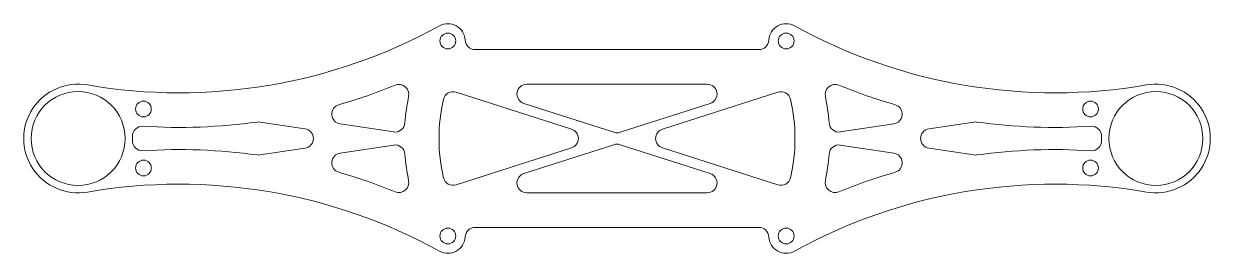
# Model space of a CAD drawing. Header units: millimetres. Extents: x -120 to 120, y -23 to 23.
import ezdxf

# ---------------------------------------------------------------- set-up
doc = ezdxf.new("R2010")
doc.units = ezdxf.units.MM

msp = doc.modelspace()

# ---------------------------------------------------------------- linework, layer by layer
at = {"color": 7, "linetype": 'Continuous', "lineweight": 15}
for p, q in [((-28.71, 18), (28.71, 18)), ((-18.23, 11), (18.23, 11)), ((-9.21, 1.9), (-32.55, 9.4)), ((9.21, 1.9), (32.55, 9.4)), ((-0.61, 1.25), (-18.84, 7.1)), ((0.61, 1.25), (18.84, 7.1)), ((-63.11, 1.98), (-72.18, 3.33)), ((-45.17, 1.33), (-55.98, 2.94)), ((45.17, 1.33), (55.98, 2.94)), ((63.11, 1.98), (72.18, 3.33)), ((-63.11, -1.98), (-72.18, -3.33)), ((-45.17, -1.33), (-55.98, -2.94)), ((-32.55, -9.4), (-9.21, -1.9)), ((-18.84, -7.1), (-0.61, -1.25)), ((18.84, -7.1), (0.61, -1.25)), ((32.55, -9.4), (9.21, -1.9)), ((45.17, -1.33), (55.98, -2.94)), ((63.11, -1.98), (72.18, -3.33)), ((18.23, -11), (-18.23, -11)), ((28.71, -18), (-28.71, -18))]:
    msp.add_line(p, q, dxfattribs=at)
for centre, radius in [((-34.21, 19.75), 1.6), ((34.21, 19.75), 1.6), ((-109, 0), 9.5), ((-95.79, 5.98), 1.6), ((95.79, 5.98), 1.6), ((109, 0), 9.5), ((-95.79, -5.98), 1.6), ((95.79, -5.98), 1.6), ((-34.21, -19.75), 1.6), ((34.21, -19.75), 1.6)]:
    msp.add_circle(centre, radius, dxfattribs=at)
for centre, radius, start, end in [((-88.56, 118.25), 109, 260.1947, 298.8923), ((-34.21, 19.75), 3.5, 2.6053, 118.8923), ((34.21, 19.75), 3.5, 61.1077, 177.3947), ((88.56, 118.25), 109, 241.1077, 279.8053), ((-28.71, 20), 2, 182.6053, 270), ((28.71, 20), 2, 270, 357.3947), ((-109, 0), 11, 80.1947, 279.8053), ((-88.56, 118.25), 116, 286.1766, 292.1353), ((-44.1, 8.94), 2, 348.5357, 112.1353), ((-18.23, 9), 2, 90, 252.2084), ((18.23, 9), 2, 287.7916, 90), ((44.1, 8.94), 2, 67.8647, 191.4643), ((88.56, 118.25), 116, 247.8647, 253.8234), ((109, 0), 11, 260.1947, 99.8053), ((0, 0), 43, 168.5357, 175.7791), ((0, 0), 36, 167.2705, 192.7295), ((-33.16, 7.49), 2, 72.2084, 167.2705), ((33.16, 7.49), 2, 12.7295, 107.7916), ((0, 0), 36, 347.2705, 12.7295), ((0, 0), 43, 4.2209, 11.4643), ((-55.69, 4.92), 2, 106.1766, 261.546), ((55.69, 4.92), 2, 278.454, 73.8234), ((-96.01, 0.48), 2, 86.3827, 182.1256), ((-88.56, 118.25), 116, 266.3827, 277.8346), ((-72.48, 1.35), 2, 81.546, 97.8346), ((-44.88, 3.31), 2, 261.546, 355.7791), ((44.88, 3.31), 2, 184.2209, 278.454), ((72.48, 1.35), 2, 82.1654, 98.454), ((88.56, 118.25), 116, 262.1654, 273.6173), ((96.01, 0.48), 2, 357.8744, 93.6173), ((-109, 0), 11, 357.8744, 2.1256), ((-63.41, 0), 2, 278.454, 81.546), ((-9.82, 0), 2, 287.7916, 72.2084), ((0, 3.15), 2, 252.2084, 287.7916), ((9.82, 0), 2, 107.7916, 252.2084), ((63.41, 0), 2, 98.454, 261.546), ((109, 0), 11, 177.8744, 182.1256), ((-96.01, -0.48), 2, 177.8744, 273.6173), ((-88.56, -118.25), 116, 82.1654, 93.6173), ((-44.88, -3.31), 2, 4.2209, 98.454), ((0, -3.15), 2, 72.2084, 107.7916), ((44.88, -3.31), 2, 81.546, 175.7791), ((88.56, -118.25), 116, 86.3827, 97.8346), ((96.01, -0.48), 2, 266.3827, 2.1256), ((-72.48, -1.35), 2, 262.1654, 278.454), ((-55.69, -4.92), 2, 98.454, 253.8234), ((0, 0), 43, 184.2209, 191.4643), ((0, 0), 43, 348.5357, 355.7791), ((55.69, -4.92), 2, 286.1766, 81.546), ((72.48, -1.35), 2, 261.546, 277.8346), ((-88.56, -118.25), 116, 67.8647, 73.8234), ((-18.23, -9), 2, 107.7916, 270), ((18.23, -9), 2, 270, 72.2084), ((88.56, -118.25), 116, 106.1766, 112.1353), ((-88.56, -118.25), 109, 61.1077, 99.8053), ((-44.1, -8.94), 2, 247.8647, 11.4643), ((-33.16, -7.49), 2, 192.7295, 287.7916), ((33.16, -7.49), 2, 252.2084, 347.2705), ((88.56, -118.25), 109, 80.1947, 118.8923), ((44.1, -8.94), 2, 168.5357, 292.1353), ((-28.71, -20), 2, 90, 177.3947), ((28.71, -20), 2, 2.6053, 90), ((-34.21, -19.75), 3.5, 241.1077, 357.3947), ((34.21, -19.75), 3.5, 182.6053, 298.8923)]:
    msp.add_arc(centre, radius, start, end, dxfattribs=at)

doc.saveas('drawing.dxf')
